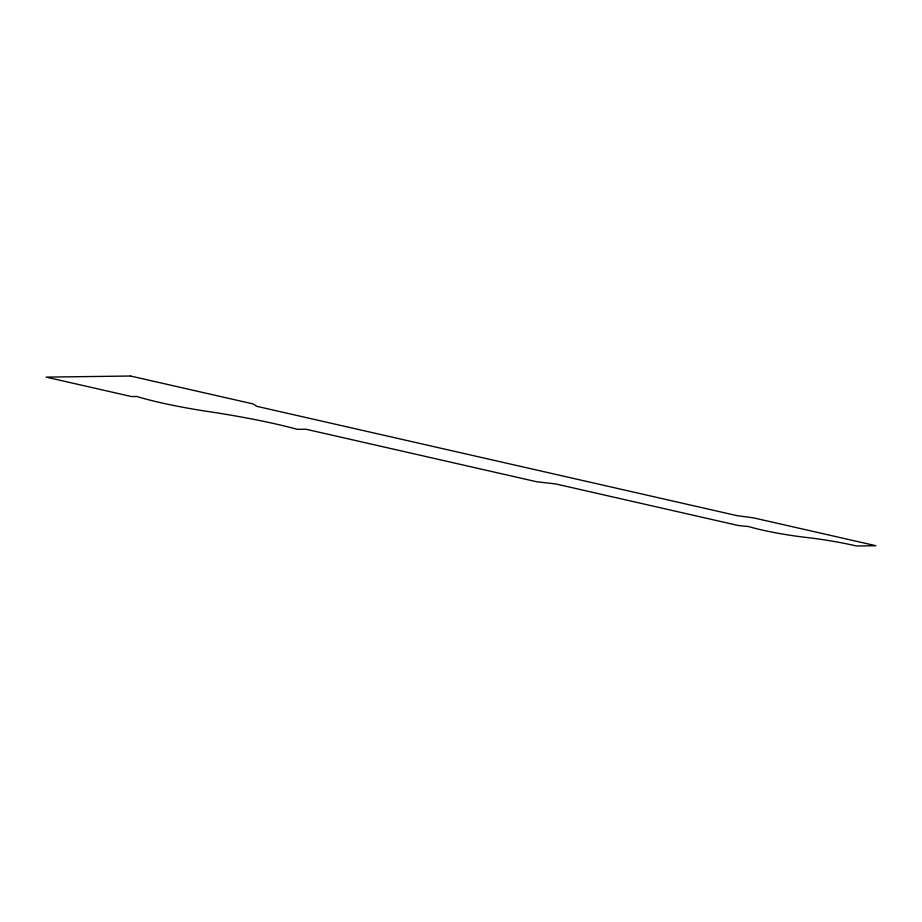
<?xml version="1.0" encoding="UTF-8"?>
<svg xmlns="http://www.w3.org/2000/svg" width="922" height="922" viewBox="0 0 922 922"><rect width="100%" height="100%" fill="white"/><g stroke="black" fill="none" stroke-linecap="round" stroke-linejoin="round"><path stroke-width="1.38" d="M130.544 376.026L46.1 377.11L131.5 396.552L136.929 396.483A82.231 8.736 9.1 0 0 205.929 411.2A109.787 11.663 9.1 0 1 297.31 429.341L306 429.237L536.569 481.733L555.736 483.946L738.487 525.552L748.814 526.589A49.35 5.244 9.1 0 0 806.139 537.422A53.626 5.693 9.1 0 1 856.457 545.974L875.9 545.72L753.366 517.83L737.116 515.675L256.742 406.314L253.077 403.928L130.544 376.026"/></g></svg>
